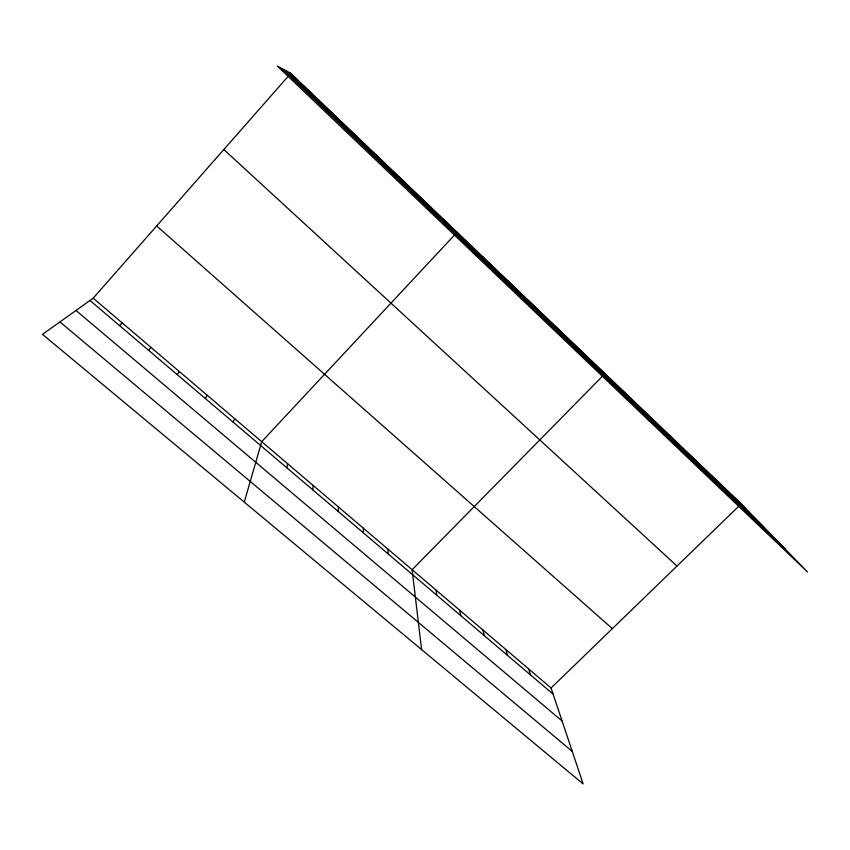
<?xml version="1.0" encoding="UTF-8"?>
<svg xmlns="http://www.w3.org/2000/svg" width="850" height="850" viewBox="0 0 850 850"><rect width="100%" height="100%" fill="white"/><g stroke="black" fill="none" stroke-linecap="round" stroke-linejoin="round"><path stroke-width="1.27" d="M338.226 511.477L338.438 506.993M312.704 489.791L313.214 485.52M286.843 467.797L287.64 463.749M244.258 502.138L261.715 441.671L455.303 234.175M233.208 422.206L234.632 418.614M205.392 398.565L207.156 395.229M177.183 374.584L179.286 371.503M148.548 350.243L151.002 347.427M93.181 298.201L551.055 687.99L583.132 783.923L42.5 334.369L93.181 298.201L288.192 76.298M551.055 687.99L741.242 503.859L807.5 571.976L277.355 66.077L290.785 73.344L741.242 503.859M119.489 325.539L122.304 322.989M59.936 321.927L572.252 751.4M75.99 310.473L562.094 721.002M90.004 300.475L553.116 694.142M156.676 225.951L612.361 628.639M223.837 149.526L677.014 566.058M281.998 68.584L784.943 548.792M289.946 72.887L745.471 508.204M286.259 70.89L763.959 527.212M719.291 482.874L723.297 487.018M697.043 461.614L700.825 465.545M674.496 440.066L678.056 443.785M651.642 418.232L654.968 421.717M628.479 396.089L631.571 399.351M649.804 421.483L604.998 373.649L412.123 569.723L421.579 649.581M581.198 350.901L583.78 353.685M557.069 327.834L559.385 330.374M532.589 304.449L534.639 306.723M507.779 280.723L509.543 282.742M482.609 256.668L484.086 258.421M457.077 232.273L476 255.637M430.387 206.762L431.269 207.942M403.304 180.88L403.856 181.751M375.806 154.604L376.029 155.157M528.647 668.918L530.474 674.9M505.941 649.581L507.535 655.403M482.938 630.009L484.298 635.651M459.638 610.173L460.753 615.634M436.039 590.081L436.9 595.351M387.887 549.089L388.227 553.977M363.332 528.179L363.396 532.876"/></g></svg>
